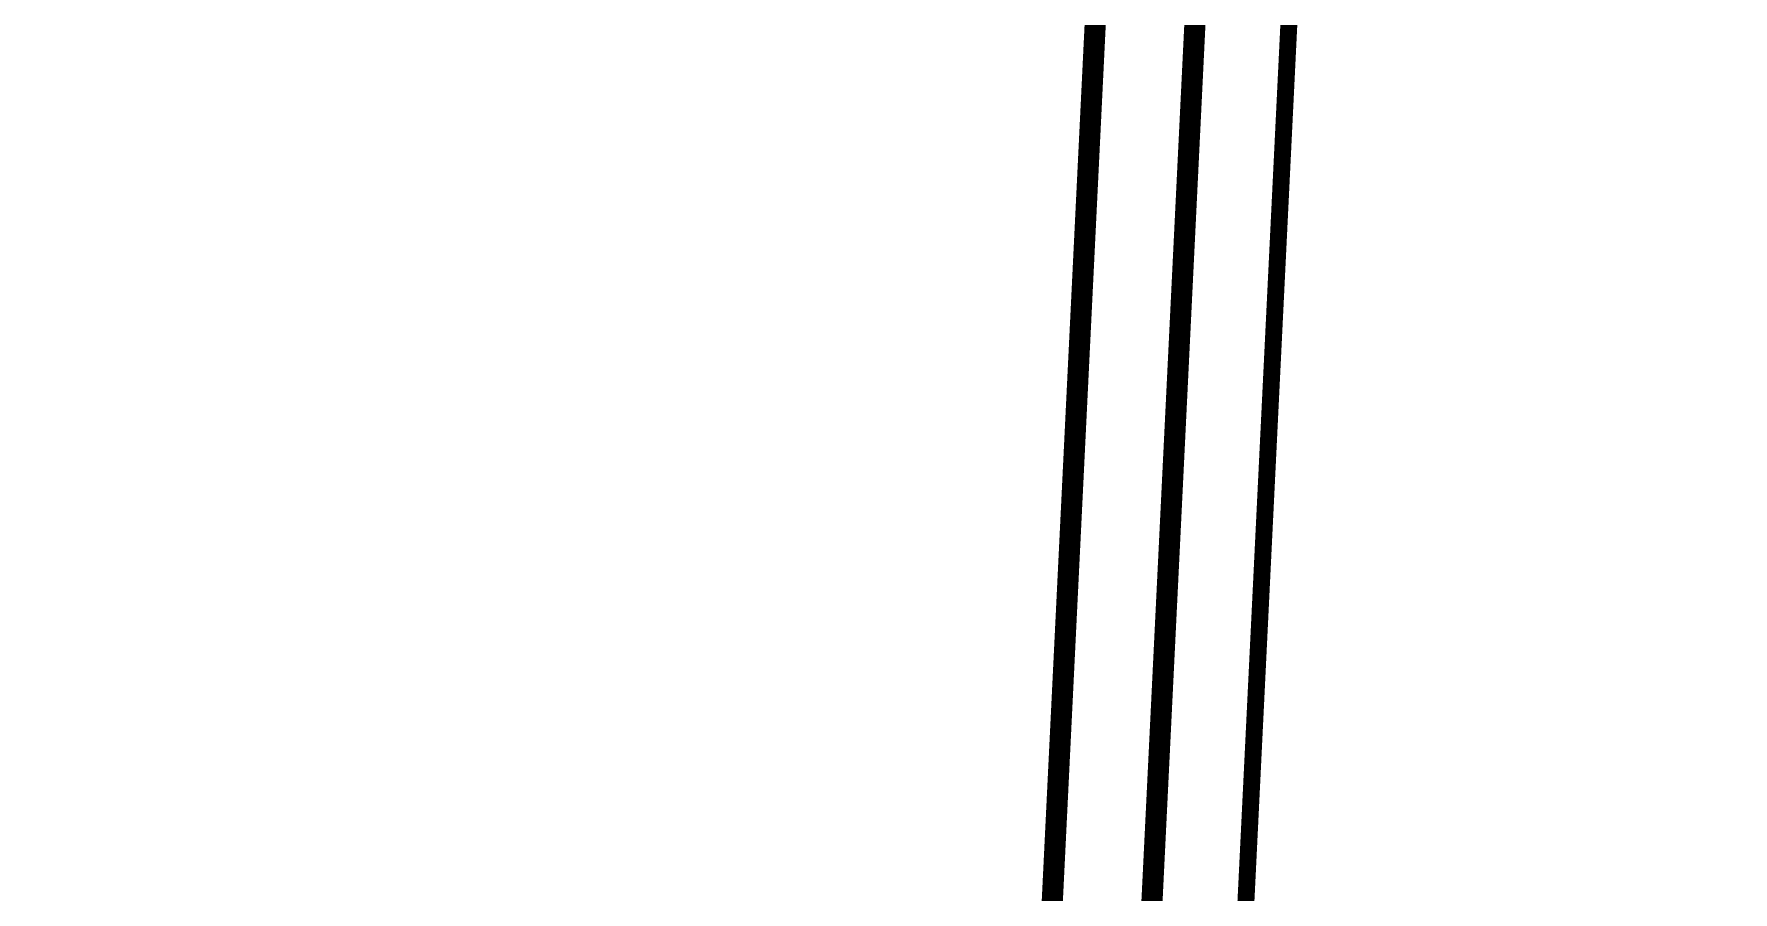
# Model space of a CAD drawing. Header units: millimetres. Extents: x -7692 to 2323, y -5243 to 5750.
# Drawn here: x -7052 to -5847, y 3702 to 4311 of the extents above; entities that cross this region are included whole.
import ezdxf

# ---------------------------------------------------------------- set-up
doc = ezdxf.new("R2010")
doc.units = ezdxf.units.MM
doc.linetypes.add('ACAD_ISO03W100', pattern=[30, 12, -18])

# ---------------------------------------------------------------- blocks, each defined once
blk = doc.blocks.new('a$c4fdbbfdd')
at = {"color": 13, "linetype": 'ACAD_ISO03W100', "ltscale": 0.01, "true_color": 0xff4747, "const_width": 15}
for points in [[(1900.957181937993, 768.0176244729663), (482.2361191213131, 768.0176244729663), (482.2361191213131, 1206.942219393794), (197.6050032675266, 1206.942219393794)], [(1900.957181937993, 697.4039080580696), (457.2361191213131, 697.4039080580696), (457.2361191213131, 1181.942219393794), (197.6050032675266, 1181.942219393794)]]:
    blk.add_lwpolyline(points, dxfattribs=at)
at = {"color": 13, "linetype": 'ACAD_ISO03W100', "ltscale": 0.01, "true_color": 0xff4747}
blk.add_lwpolyline([(1900.957181937993, 630.8507429095916, 12, 12, 0), (388.2820764556527, 630.8507429095916, 12, 12, 0), (388.2820764556527, 1042.090570891276, 12, 12, 0), (100, 1042.090570891276, 0, 0, 0)], format="xyseb", dxfattribs=at)
blk = doc.blocks.new('roc_clinic')
blk.add_blockref('A$C4fdbbfdd', (7.4505806e-09, 0))
blk = doc.blocks.new('ROC_CLINIC_1', base_point=(3.589530676092181, 1.761127815153485))
blk.add_blockref('ROC_clinic', (3.589530676092181, 1.761127815153485))

msp = doc.modelspace()

# ---------------------------------------------------------------- hatches: boundary and pattern name
at = {"layer": 'LENS_HATCH_WALL', "true_color": 0x787878}
h = msp.add_hatch(dxfattribs=at)
h.set_pattern_fill('ANSI32', scale=10, angle=90)
h.set_pattern_definition([(45, (0, 0), (-67.351920908, 67.351920908), []), (45, (44.90128053, 0), (-67.351920908, 67.351920908), [])])
h.paths.add_polyline_path([(2005.9744587620971, -5124.821369915389), (2157.588167541239, -1288.6122740982519), (1643.7239592722185, -1268.3032658670165), (1652.8530216042354, -1037.3088710954576), (2090.628787833385, -1054.6098618567842), (2322.6602089525522, 4816.351127441568), (1874.8883187567264, 4834.047123102095), (1893.9093089539124, 5315.317875070436), (579.0885369154329, 5228.101645550362), (-1772.1357104389042, 5316.79275102683), (-1764.5812717433228, 5507.949794865018), (-4729.607439632892, 5625.133180017553), (-4746.905439639327, 5187.470179854748), (-4984.535956452664, 5196.8617825672), (-4966.283957900746, 5658.690745926491), (-7276.651790990269, 5750.001230438771), (-7692.367179670703, -4768.635834998222), (-4222.262701904168, -4905.779853880312), (-4226.630701922679, -5016.307854348706), (-2415.6714290317805, -5087.879825612206), (-2418.5458343154546, -5160.607154983974)])
h.paths.add_polyline_path([(-2218.128, -5153.986), (-2207.929, -4895.934), (-4018.889, -4824.362), (-4014.521, -4713.834), (-7484.625, -4576.69), (-7084.706, 5542.259), (-5174.026, 5466.745), (-5192.278, 5004.916), (-4554.96, 4979.728), (-4537.662, 5417.391), (-1972.323, 5316.004), (-1980.374, 5112.282), (578.538, 5167.147), (1686.167, 5123.372), (1667.146, 4642.101), (2114.918, 4624.405), (1898.683, -846.868), (1460.907, -829.567), (1435.982, -1460.249), (1949.846, -1480.558), (1805.952, -5121.439)])

# ---------------------------------------------------------------- block references
at = {"rotation": 87.19763673423896}
msp.add_blockref('ROC_CLINIC_1', (-5597.394844176108, 2957.9738006689367), dxfattribs=at)

doc.saveas('drawing.dxf')
